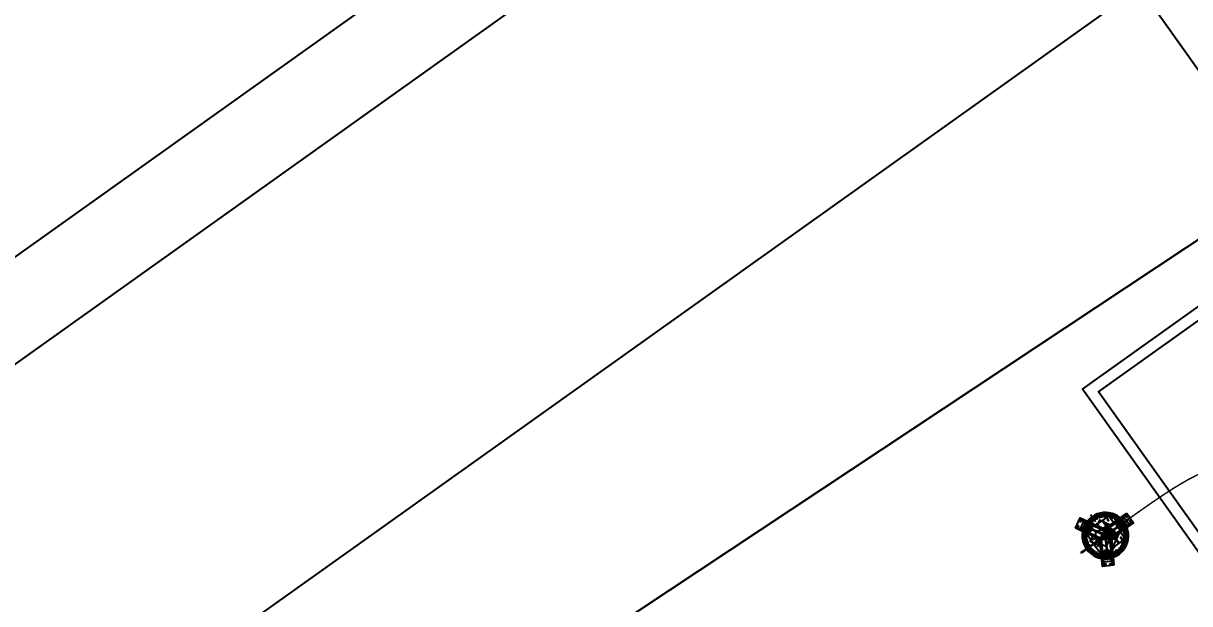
# Model space of a CAD drawing. Header units: feet. Extents: x 2321988 to 2329858, y 6722724 to 6730499.
# Drawn here: x 2326005.4 to 2326072.8, y 6726891.1 to 6726924.6 of the extents above; entities that cross this region are included whole.
import ezdxf

# ---------------------------------------------------------------- set-up
doc = ezdxf.new("R2010")
doc.units = ezdxf.units.FT
doc.header["$MEASUREMENT"] = 0
doc.header["$PDSIZE"] = 5
for name, color, linetype in [('BESS Dimensions', 3, 'Continuous'), ('C-BESS-EQUIPMENT', 255, 'Continuous'), ('C-FENCE-FUTURE', 7, 'FENCELINE1'), ('Midpoint Site Plan$0$C-ROAD', 8, 'Continuous'), ('Midpoint Site Plan$0$C-SWIR', 8, 'Continuous')]:
    doc.layers.add(name, color=color, linetype=linetype)
doc.styles.add('TG_DIMS', font='arial.ttf')
doc.linetypes.add('FENCELINE1', pattern='A,0.25,-0.1,[133,ltypeshp.shx,S=0.1,R=0,X=-0.1,Y=0],-0.1,1', length=1.45)
doc.dimstyles.new('TG-PROPOSED-ANNO', dxfattribs={"dimtxt": 0.1, "dimasz": 0.1, "dimexe": 0.05, "dimexo": 0.05, "dimgap": 0.02, "dimtad": 0, "dimtih": 1, "dimtoh": 1, "dimdsep": 46, "dimtxsty": 'TG_DIMS', "dimcen": 0, "dimclrd": 256, "dimclre": 256, "dimclrt": 256, "dimaunit": 1, "dimadec": 6, "dimazin": 2, "dimtfac": 1, "dimtofl": 0, "dimtmove": 1, "dimatfit": 3, "dimfxl": 1, "dimtolj": 1, "dimtzin": 0, "dimarcsym": 0})

# ---------------------------------------------------------------- blocks, each defined once
blk = doc.blocks.new('Midpoint Site Plan$0$NGR TOP')
for points in [[(-0.01, 16.97), (-0.01, 15.81)], [(6.3, 16.99), (5.23, 15.14)], [(11.55, 13.95), (6.3, 16.99)], [(-10.01, 8.31), (-10.01, 8.31)], [(-9.86, 9.85), (-9.86, 9.6)], [(-9.62, 9.85), (-9.86, 9.85)], [(-9.86, 9.07), (-9.86, 3.03)], [(-9.03, 9.35), (-9.49, 8.9), (-9.69, 8.67)], [(2.18, 9.85), (-9.03, 9.85)], [(-8.68, 9.68), (-8.68, 9.68)], [(-7.57, 10.57), (-7.65, 10.52), (-8.3, 10.01), (-8.32, 9.98)], [(-8.24, 8.18), (-8.24, 7.57)], [(-7.53, 7.57), (-7.53, 8.18)], [(-7.18, 10.84), (-7.18, 10.84)], [(-5.95, 11.55), (-6.27, 11.39), (-6.78, 11.1)], [(-5.54, 11.76), (-5.54, 11.76)], [(-4.21, 12.3), (-4.8, 12.09), (-5.1, 11.95)], [(-4.89, 5.59), (-4.89, 9.05)], [(-4.89, 9.05), (-4.4, 9.05)], [(-4.4, 5.58), (-4.4, 9.05)], [(-3.76, 12.43), (-3.76, 12.43)], [(-2.38, 12.78), (-2.44, 12.77), (-3.25, 12.59), (-3.3, 12.57)], [(-1.91, 12.85), (-1.91, 12.85)], [(3.86, 12.78), (-1.76, 3.03)], [(-0.49, 12.98), (-0.82, 12.97), (-1.44, 12.92)], [(-0.37, 8.18), (-0.37, 7.57)], [(-0.01, 15.33), (-0.01, 15.33)], [(-0.01, 14.86), (-0.01, 13.91)], [(-0.01, 13.44), (-0.01, 13.44)], [(-0.01, 13), (-0.01, 13)], [(-0.01, 12.97), (-0.01, 12.02)], [(-0.01, 11.55), (-0.01, 11.55)], [(-0.01, 11.08), (-0.01, 10.13)], [(-0.01, 9.66), (-0.01, 9.66)], [(-0.01, 9.18), (-0.01, 8.24)], [(0.34, 7.57), (0.34, 8.18)], [(1.41, 12.92), (0.81, 12.97), (0.46, 12.98)], [(0.49, 1.24), (8.1, 14.42)], [(0.82, 1.05), (8.42, 14.23)], [(1.88, 12.85), (1.88, 12.85)], [(3.27, 12.57), (3.22, 12.59), (2.43, 12.77), (2.35, 12.78)], [(9.13, 9.74), (3.6, 0.18)], [(3.61, 10.6), (4.72, 12.51)], [(3.61, 10.6), (5.32, 9.61)], [(3.73, 12.43), (3.73, 12.43)], [(5.03, 14.79), (4.08, 13.14)], [(5.07, 11.95), (4.77, 12.09), (4.18, 12.3)], [(4.89, 11.18), (4.71, 10.84)], [(4.91, 12.84), (5.62, 14.08)], [(6.02, 11.51), (5.03, 9.78)], [(5.18, 10.56), (5.38, 10.89)], [(6.26, 11.38), (5.26, 9.65)], [(5.51, 11.76), (5.51, 11.76)], [(5.62, 14.08), (6.88, 13.34)], [(5.64, 9.42), (7.36, 8.43)], [(6.7, 11.12), (5.71, 9.38)], [(5.97, 13.01), (5.77, 12.68)], [(5.87, 11.6), (6.05, 11.9)], [(6.31, 11.34), (5.87, 11.6)], [(6.76, 11.1), (6.25, 11.39), (5.93, 11.55)], [(5.94, 9.25), (6.94, 10.97)], [(6.25, 12.25), (7.18, 13.87)], [(6.25, 12.39), (6.43, 12.74)], [(6.74, 10.12), (6.54, 9.77)], [(7.09, 10.89), (6.65, 11.15)], [(7.02, 9.5), (7.21, 9.84)], [(7.28, 11.2), (7.09, 10.89)], [(7.16, 10.84), (7.16, 10.84)], [(7.36, 8.43), (8.47, 10.35)], [(7.37, 14.2), (7.55, 14.5)], [(8.43, 13.18), (7.49, 11.56)], [(7.55, 14.5), (8, 14.24)], [(8.31, 9.98), (8.27, 10.01), (7.63, 10.52), (7.55, 10.57)], [(7.8, 11.95), (7.6, 11.62)], [(8.08, 11.34), (8.28, 11.67)], [(8.1, 14.42), (8.42, 14.23)], [(8.11, 12.64), (9.37, 11.91)], [(8.23, 7.57), (8.23, 8.18)], [(8.32, 14.05), (8.78, 13.79)], [(8.78, 13.79), (8.62, 13.53)], [(8.66, 10.68), (9.37, 11.91)], [(8.66, 9.68), (8.66, 9.68)], [(9.66, 8.67), (9.46, 8.9), (9.01, 9.35)], [(10.29, 11.78), (9.33, 10.1)], [(9.84, 9.85), (9.6, 9.85)], [(9.84, 9.6), (9.84, 9.85)], [(9.84, 0.18), (9.84, 9.07)], [(9.98, 8.31), (9.98, 8.31)], [(11.55, 13.95), (10.49, 12.13)], [(-20.6, -0.19), (-20.6, 0.18)], [(-20.6, 0.18), (-1.35, 0.18)], [(-17.88, 3.03), (-17.88, 0.18)], [(-17.88, 3.03), (-15.74, 3.03)], [(-16.55, -0.19), (-16.55, 0.18)], [(-16.36, 0.18), (-16.36, 0.7)], [(-16.36, 0.7), (-16.02, 0.7)], [(-15.62, 0.7), (-13.75, 0.7)], [(-15.34, 3.03), (-13.43, 3.03)], [(-15.02, 0.7), (-15.02, 2.16)], [(-13.61, 2.16), (-15.02, 2.16)], [(-13.88, 1.33), (-14.27, 1.33)], [(-14.27, 0.78), (-13.88, 0.78)], [(-13.36, 0.7), (-13, 0.7)], [(-11, 2.16), (-13.22, 2.16)], [(-13.02, 3.03), (-7.61, 3.03)], [(-12.98, 0.94), (-12.98, 0.81), (-13.01, -0.01)], [(-13, 0.7), (-13, 0.18)], [(-11, 0.53), (-13, 0.53)], [(-13, 0.25), (-11, 0.25)], [(-12.93, 1.41), (-12.93, 1.41)], [(-12.7, 2.82), (-12.78, 2.43), (-12.88, 1.88)], [(-12.59, 3.29), (-12.59, 3.29)], [(-12.15, 4.64), (-12.38, 4.01), (-12.46, 3.74)], [(-11.75, 1.33), (-12.15, 1.33)], [(-12.15, 0.78), (-11.75, 0.78)], [(-11.98, 5.08), (-11.98, 5.08)], [(-11.35, 6.35), (-11.4, 6.26), (-11.78, 5.54), (-11.79, 5.51)], [(-11.11, 6.77), (-11.11, 6.77)], [(-11, 0.18), (-11, 2.16)], [(-10.3, 7.93), (-10.53, 7.64), (-10.85, 7.17)], [(-8.86, 3.03), (-8.86, 3.07)], [(-7.61, 3.07), (-8.86, 3.07)], [(-7.61, 3.18), (-7.61, 2.98)], [(-5.06, 3.18), (-7.61, 3.18)], [(-7.61, 2.98), (-5.06, 2.98)], [(-7.01, 4.85), (-7.13, 4.69)], [(-7.13, 4.69), (-5.06, 3.18)], [(-5.06, 2.97), (-7.13, 1.47)], [(-7.13, 1.47), (-7.01, 1.31)], [(-4.93, 3.34), (-7.01, 4.85)], [(-7.01, 1.31), (-4.93, 2.82)], [(-5.54, 5.85), (-5.72, 5.78)], [(-5.72, 5.78), (-4.93, 3.34)], [(-4.93, 2.81), (-5.72, 0.37)], [(-5.72, 0.18), (-5.72, 0.76)], [(-5.72, 0.37), (-5.54, 0.31)], [(-4.75, 3.41), (-5.54, 5.85)], [(-5.54, 0.31), (-4.75, 2.75)], [(-5.06, 2.98), (-5.06, 3.18)], [(-4.89, 6.22), (-4.4, 6.22)], [(-3.94, 5.85), (-4.73, 3.41)], [(-4.73, 2.75), (-3.94, 0.31)], [(-4.55, 3.34), (-3.76, 5.78)], [(-2.47, 4.85), (-4.55, 3.34)], [(-4.55, 2.82), (-2.47, 1.31)], [(-3.76, 0.37), (-4.55, 2.81)], [(-4.43, 3.18), (-2.35, 4.69)], [(-4.43, 3.18), (-4.43, 2.98)], [(-1.87, 3.18), (-4.43, 3.18)], [(-4.43, 2.98), (-1.87, 2.98)], [(-2.35, 1.47), (-4.43, 2.97)], [(-3.76, 5.78), (-3.94, 5.85)], [(-3.94, 0.31), (-3.76, 0.37)], [(-3.76, 0.76), (-3.76, 0.18)], [(-0.61, 5.04), (-3.15, 5.04)], [(-2.35, 4.69), (-2.47, 4.85)], [(-2.47, 1.31), (-2.35, 1.47)], [(-1.87, 2.98), (-1.87, 3.18)], [(-1.87, 3.03), (-1.76, 3.03)], [(-0.68, 1.14), (-1.76, 3.03)], [(-1.49, 0.26), (-0.98, 1.14)], [(-1.49, 0.26), (-1.45, 0.19)], [(-1.36, 0.19), (-1.45, 0.19)], [(-1.35, 0.17), (-1.35, -0.18)], [(-0.9, 1.14), (-0.98, 1.14)], [(-0.85, 1.06), (-0.9, 1.14)], [(-0.53, 1.23), (-0.82, 1.05)], [(-0.53, 1.41), (-0.57, 1.35)], [(-0.57, 1.35), (-0.52, 1.25)], [(-0.53, 1.41), (0.5, 1.41)], [(-0.15, 0.23), (-0.27, 0.45)], [(-0.15, 0.23), (-0.15, -0.25)], [(0.26, -0.01), (-0.15, 0.23)], [(-0.01, 7.76), (-0.01, 7.76)], [(-0.01, 7.29), (-0.01, 6.35)], [(-0.01, 5.87), (-0.01, 5.87)], [(-0.01, 5.4), (-0.01, 4.45)], [(-0.01, 3.98), (-0.01, 3.98)], [(-0.01, 3.52), (-0.01, 2.56)], [(-0.01, 2.1), (-0.01, 2.1)], [(-0.01, 1.61), (-0.01, 0.68)], [(-0.01, 0.21), (-0.01, 0.21)], [(0.49, 1.25), (0.54, 1.35)], [(0.54, 1.35), (0.5, 1.41)], [(0.8, 1.05), (0.5, 1.23)], [(0.88, 1.14), (0.82, 1.06)], [(0.96, 1.14), (0.88, 1.14)], [(0.96, 1.14), (1.47, 0.26)], [(1.32, 0.18), (20.58, 0.18)], [(1.32, -0.18), (1.32, 0.17)], [(1.33, 0.19), (1.44, 0.19)], [(1.44, 0.19), (1.47, 0.26)], [(4.83, 0.18), (4.83, 2.32)], [(4.98, 2.56), (8.83, 2.56)], [(5.27, 3.07), (8.83, 3.07)], [(6.02, 3.07), (6.02, 2.56)], [(7.52, 0.29), (7.52, 0.18)], [(8.23, 0.18), (8.23, 0.29)], [(8.83, 3.07), (8.83, 2.56)], [(10.83, 7.17), (10.51, 7.64), (10.28, 7.93)], [(11.08, 6.77), (11.08, 6.77)], [(11.76, 5.51), (11.75, 5.54), (11.38, 6.26), (11.32, 6.35)], [(11.95, 5.08), (11.95, 5.08)], [(12.43, 3.74), (12.35, 4.01), (12.13, 4.64)], [(12.57, 3.29), (12.57, 3.29)], [(12.85, 1.88), (12.76, 2.43), (12.68, 2.82)], [(12.9, 1.41), (12.9, 1.41)], [(13, -0.01), (12.97, 0.81), (12.96, 0.94)], [(20.58, 0.18), (20.58, -0.19)], [(-20.6, -0.01), (-19.4, -0.01)], [(-20.6, -0.19), (-1.35, -0.19)], [(-18.93, -0.01), (-18.93, -0.01)], [(-18.45, -0.01), (-17.51, -0.01)], [(-17.88, -0.19), (-17.88, -3.03)], [(-17.88, -3.03), (-15.74, -3.03)], [(-17.04, -0.01), (-17.04, -0.01)], [(-16.56, -0.01), (-15.62, -0.01)], [(-16.36, -0.72), (-16.36, -0.19)], [(-16.02, -0.72), (-16.36, -0.72)], [(-13.75, -0.72), (-15.62, -0.72)], [(-15.34, -3.03), (-13.43, -3.03)], [(-15.14, -0.01), (-15.14, -0.01)], [(-15.02, -2.18), (-15.02, -0.72)], [(-13.61, -2.18), (-15.02, -2.18)], [(-14.67, -0.01), (-13.72, -0.01)], [(-13.88, -0.8), (-14.27, -0.8)], [(-14.27, -1.35), (-13.88, -1.35)], [(-13, -0.72), (-13.36, -0.72)], [(-13.25, -0.01), (-13.25, -0.01)], [(-11, -2.18), (-13.22, -2.18)], [(-13.02, -3.03), (-1.76, -3.03)], [(-13, -0.19), (-13, -0.72)], [(-13, -0.26), (-11, -0.26)], [(-13, -0.48), (-13, -0.48)], [(-13, -0.54), (-11, -0.54)], [(-12.98, -0.96), (-12.92, -1.64), (-12.88, -1.89)], [(-12.8, -2.36), (-12.8, -2.36)], [(-12.78, -0.01), (-11.83, -0.01)], [(-12.7, -2.83), (-12.61, -3.23), (-12.46, -3.74)], [(-12.31, -4.2), (-12.31, -4.2)], [(-11.75, -0.8), (-12.15, -0.8)], [(-12.15, -1.35), (-11.75, -1.35)], [(-12.15, -4.65), (-12.1, -4.79), (-11.79, -5.52)], [(-11.58, -5.95), (-11.58, -5.95)], [(-11.36, -0.01), (-11.36, -0.01)], [(-11.35, -6.37), (-10.99, -6.97), (-10.85, -7.17)], [(-11, -2.18), (-11, -0.19)], [(-10.89, -0.01), (-9.94, -0.01)], [(-10.59, -7.57), (-10.59, -7.57)], [(-10.3, -7.95), (-10.04, -8.3), (-9.69, -8.68)], [(-9.86, -3.03), (-9.86, -9.07)], [(-9.47, -0.01), (-9.47, -0.01)], [(-8.99, -0.01), (-8.06, -0.01)], [(-8.86, -3.07), (-8.86, -3.03)], [(-8.86, -3.07), (-4.85, -3.07)], [(-8.24, -7.59), (-8.24, -8.18)], [(-7.57, -0.01), (-7.57, -0.01)], [(-7.53, -8.18), (-7.53, -7.59)], [(-7.1, -0.01), (-6.15, -0.01)], [(-6.05, -3.07), (-6.05, -3.03)], [(-5.98, -0.19), (-5.98, -2.19)], [(-5.98, -2.19), (-5.66, -2.19)], [(-5.72, -2.04), (-5.72, -0.19)], [(-5.68, -0.01), (-5.68, -0.01)], [(-3.96, -2.24), (-5.52, -2.24)], [(-5.22, -0.01), (-4.27, -0.01)], [(-4.89, -9.05), (-4.89, -5.04)], [(-4.89, -5.04), (-0.61, -5.04)], [(-4.4, -6.23), (-4.89, -6.23)], [(-4.85, -3.03), (-4.85, -5.04)], [(-4.4, -9.05), (-4.4, -5.04)], [(-3.82, -2.19), (-3.5, -2.19)], [(-3.8, -0.01), (-3.8, -0.01)], [(-3.76, -0.19), (-3.76, -2.04)], [(-3.5, -0.19), (-3.5, -2.19)], [(-3.33, -0.01), (-2.38, -0.01)], [(-1.91, -0.01), (-1.91, -0.01)], [(-0.68, -1.16), (-1.76, -3.03)], [(3.86, -12.8), (-1.76, -3.03)], [(-1.45, -0.19), (-1.49, -0.26)], [(-0.98, -1.16), (-1.49, -0.26)], [(-1.36, -0.19), (-1.45, -0.19)], [(-1.43, -0.01), (-0.49, -0.01)], [(-0.98, -1.16), (-0.9, -1.16)], [(-0.9, -1.16), (-0.85, -1.08)], [(-0.82, -1.06), (-0.53, -1.24)], [(-0.52, -1.27), (-0.57, -1.36)], [(-0.57, -1.36), (-0.53, -1.43)], [(0.5, -1.43), (-0.53, -1.43)], [(-0.37, -7.59), (-0.37, -8.18)], [(-0.15, -0.25), (-0.27, -0.46)], [(-0.15, -0.25), (0.26, -0.01)], [(-0.01, -0.01), (-0.01, -0.01)], [(-0.01, -0.27), (-0.01, -1.21)], [(-0.01, -1.69), (-0.01, -1.69)], [(-0.01, -2.16), (-0.01, -3.11)], [(-0.01, -3.58), (-0.01, -3.58)], [(-0.01, -4.05), (-0.01, -5)], [(-0.01, -5.47), (-0.01, -5.47)], [(-0.01, -5.94), (-0.01, -6.89)], [(-0.01, -7.36), (-0.01, -7.36)], [(-0.01, -7.84), (-0.01, -8.78)], [(0.52, -0.01), (0.26, -0.01)], [(0.34, -8.18), (0.34, -7.59)], [(0.46, -0.01), (1.4, -0.01)], [(0.49, -1.25), (8.1, -14.42)], [(0.54, -1.36), (0.49, -1.27)], [(0.5, -1.24), (0.8, -1.06)], [(0.5, -1.43), (0.54, -1.36)], [(0.82, -1.06), (8.42, -14.23)], [(0.82, -1.08), (0.88, -1.16)], [(0.88, -1.16), (0.96, -1.16)], [(1.47, -0.26), (0.96, -1.16)], [(1.32, -0.19), (20.58, -0.19)], [(1.44, -0.19), (1.33, -0.19)], [(1.47, -0.26), (1.44, -0.19)], [(1.88, -0.01), (1.88, -0.01)], [(2.35, -0.01), (3.3, -0.01)], [(9.13, -9.76), (3.6, -0.19)], [(3.77, -0.01), (3.77, -0.01)], [(4.24, -0.01), (5.19, -0.01)], [(4.83, -2.34), (4.83, -0.19)], [(4.98, -2.58), (8.83, -2.58)], [(5.27, -3.07), (8.83, -3.07)], [(5.66, -0.01), (5.66, -0.01)], [(6.02, -2.58), (6.02, -3.07)], [(6.14, -0.01), (7.08, -0.01)], [(7.52, -0.19), (7.52, -0.3)], [(7.55, -0.01), (7.55, -0.01)], [(8.03, -0.01), (8.97, -0.01)], [(8.23, -0.3), (8.23, -0.19)], [(8.23, -8.18), (8.23, -7.59)], [(8.83, -2.58), (8.83, -3.07)], [(9.45, -0.01), (9.45, -0.01)], [(9.66, -8.68), (10.01, -8.3), (10.28, -7.95)], [(9.84, -9.07), (9.84, -0.19)], [(9.92, -0.01), (10.87, -0.01)], [(10.56, -7.57), (10.56, -7.57)], [(10.83, -7.17), (10.96, -6.97), (11.32, -6.37)], [(11.34, -0.01), (11.34, -0.01)], [(11.55, -5.95), (11.55, -5.95)], [(11.76, -5.52), (12.07, -4.79), (12.13, -4.65)], [(11.8, -0.01), (12.76, -0.01)], [(12.29, -4.2), (12.29, -4.2)], [(12.43, -3.74), (12.58, -3.23), (12.68, -2.83)], [(12.77, -2.36), (12.77, -2.36)], [(12.85, -1.89), (12.89, -1.64), (12.96, -0.96)], [(12.97, -0.48), (12.97, -0.48)], [(13.22, -0.01), (13.22, -0.01)], [(13.71, -0.01), (14.64, -0.01)], [(15.11, -0.01), (15.11, -0.01)], [(15.59, -0.01), (16.53, -0.01)], [(17.01, -0.01), (17.01, -0.01)], [(17.48, -0.01), (18.43, -0.01)], [(18.9, -0.01), (18.9, -0.01)], [(19.37, -0.01), (20.58, -0.01)], [(-9.86, -9.61), (-9.86, -9.85)], [(-9.86, -9.85), (-9.62, -9.85)], [(-9.37, -9.03), (-9.37, -9.03)], [(-9.03, -9.37), (-8.91, -9.49), (-8.32, -10)], [(-9.03, -9.85), (2.18, -9.85)], [(-7.96, -10.29), (-7.96, -10.29)], [(-7.57, -10.57), (-6.98, -10.99), (-6.78, -11.1)], [(-6.38, -11.34), (-6.38, -11.34)], [(-5.95, -11.56), (-5.55, -11.76), (-5.1, -11.97)], [(-4.4, -9.05), (-4.89, -9.05)], [(-4.65, -12.14), (-4.65, -12.14)], [(-4.21, -12.31), (-4.02, -12.37), (-3.3, -12.58)], [(-2.83, -12.69), (-2.83, -12.69)], [(-2.38, -12.8), (-1.64, -12.9), (-1.44, -12.93)], [(-0.96, -12.97), (-0.96, -12.97)], [(-0.49, -13), (-0.01, -13.01), (0.46, -13)], [(-0.01, -9.26), (-0.01, -9.26)], [(-0.01, -9.73), (-0.01, -10.67)], [(-0.01, -11.15), (-0.01, -11.15)], [(-0.01, -11.62), (-0.01, -12.57)], [(-0.01, -13.04), (-0.01, -13.04)], [(-0.01, -13.51), (-0.01, -14.46)], [(-0.01, -14.93), (-0.01, -14.93)], [(-0.01, -15.41), (-0.01, -16.56)], [(0.93, -12.97), (0.93, -12.97)], [(1.41, -12.93), (1.61, -12.9), (2.35, -12.8)], [(2.82, -12.69), (2.82, -12.69)], [(3.27, -12.58), (4.01, -12.37), (4.18, -12.31)], [(3.61, -10.61), (5.32, -9.62)], [(3.61, -10.61), (4.72, -12.53)], [(5.03, -14.8), (4.08, -13.16)], [(4.63, -12.14), (4.63, -12.14)], [(4.71, -10.84), (4.89, -11.19)], [(4.91, -12.85), (5.62, -14.09)], [(5.03, -9.8), (6.02, -11.52)], [(5.07, -11.97), (5.52, -11.76), (5.93, -11.56)], [(5.38, -10.91), (5.18, -10.57)], [(6.3, -17), (5.23, -15.14)], [(6.26, -11.39), (5.26, -9.65)], [(5.62, -14.09), (6.88, -13.36)], [(5.64, -9.43), (7.36, -8.44)], [(6.7, -11.12), (5.71, -9.39)], [(5.77, -12.69), (5.97, -13.02)], [(5.87, -11.6), (6.31, -11.35)], [(6.05, -11.91), (5.87, -11.6)], [(6.94, -10.99), (5.94, -9.26)], [(7.18, -13.88), (6.25, -12.26)], [(6.43, -12.74), (6.25, -12.41)], [(6.3, -17), (11.55, -13.96)], [(6.35, -11.34), (6.35, -11.34)], [(6.54, -9.78), (6.74, -10.13)], [(6.65, -11.16), (7.09, -10.89)], [(6.76, -11.1), (6.96, -10.99), (7.55, -10.57)], [(7.21, -9.85), (7.02, -9.5)], [(7.09, -10.89), (7.28, -11.2)], [(7.36, -8.44), (8.47, -10.36)], [(7.55, -14.51), (7.37, -14.22)], [(7.49, -11.58), (8.43, -13.2)], [(8, -14.26), (7.55, -14.51)], [(7.6, -11.62), (7.8, -11.97)], [(7.93, -10.29), (7.93, -10.29)], [(8.28, -11.68), (8.08, -11.35)], [(8.42, -14.23), (8.1, -14.42)], [(8.11, -12.65), (9.37, -11.93)], [(8.31, -10), (8.89, -9.49), (9.01, -9.37)], [(8.78, -13.8), (8.32, -14.07)], [(8.62, -13.53), (8.78, -13.8)], [(8.66, -10.69), (9.37, -11.93)], [(10.29, -11.79), (9.33, -10.12)], [(9.34, -9.03), (9.34, -9.03)], [(9.6, -9.85), (9.84, -9.85)], [(9.84, -9.85), (9.84, -9.61)], [(11.55, -13.96), (10.49, -12.14)], [(-0.01, -16.59), (-0.01, -17.55)]]:
    blk.add_lwpolyline(points)
blk.add_lwpolyline([(3.81, 6.61), (-7.64, -0.01), (3.81, -6.61), (7.61, -0.01)], close=True)
for centre, radius in [((5.05, 10.87), 0.275), ((7.94, 11.65), 0.275), ((-14.06, 1.06), 0.275), ((-4.74, 3.08), 0.315), ((0, 0), 0.529), ((-11.95, -1.06), 0.275), ((-4.74, -1.25), 0.275), ((6.11, -12.71), 0.275), ((6.88, -9.82), 0.275)]:
    blk.add_circle(centre, radius)
for centre, radius, start, end in [((0, 0), 16.05, 60.67749, 179.32434), ((0, 0), 15.66, 60.69397, 179.30786), ((0, 0), 13.79, 60.78736, 179.21448), ((0, 0), 13.4, 60.80932, 179.18701), ((-7.89, 8.18), 0.355, 0.00549, 180), ((0, 8.18), 0.355, 0.00549, 180), ((6.49, 11.26), 2.95, 149.47449, 236.34888), ((6.49, 11.26), 2.75, 148.51317, 188.15187), ((6.49, 11.26), 2.75, 196.83105, 236.0907), ((6.49, 11.26), 2.95, 88.53881, 141.10291), ((6.49, 11.26), 2.75, 111.84631, 139.76258), ((4.94, 10.7), 0.275, 150.00186, 330.00182), ((5.14, 11.05), 0.275, 330.00186, 150.00182), ((6.49, 11.26), 1.51, 139.10889, 230.17455), ((6.49, 11.26), 2.95, 243.64928, 330.52918), ((6.49, 11.26), 2.75, 243.90748, 283.1671), ((6.49, 11.26), 1.51, 91.66444, 121.12426), ((6.01, 12.55), 0.275, 150.00178, 180.36261), ((6.11, 12.71), 0.275, 334.15467, 325.84899), ((6.49, 11.26), 2.75, 79.14552, 103.1671), ((6.2, 12.88), 0.275, 330.00186, 150.00182), ((6.01, 12.55), 0.275, 302.4481, 330.00183), ((6.79, 9.64), 0.275, 150.00186, 330.00182), ((6.49, 11.26), 1.51, 271.66444, 340.88927), ((6.88, 9.82), 0.275, 154.15467, 145.84899), ((6.98, 9.98), 0.275, 330.00186, 150.00182), ((0, 0), 13.4, 0.81848, 59.19983), ((0, 0), 13.79, 0.79101, 59.2218), ((6.49, 11.26), 2.75, 291.8463, 331.485), ((7.85, 11.48), 0.275, 150.00184, 173.69382), ((6.49, 11.26), 1.51, 357.44019, 31.79991), ((8.05, 11.82), 0.275, 330.00186, 150.00182), ((7.85, 11.48), 0.275, 292.70874, 330.00182), ((0, 0), 15.66, 0.69764, 59.31518), ((0, 0), 16.05, 0.68664, 59.33716), ((7.87, 8.18), 0.355, 0.00613, 2.47693), ((6.49, 11.26), 2.75, 16.83653, 42.75331), ((6.49, 11.26), 2.95, 338.92822, 29.92676), ((6.49, 11.26), 2.75, 340.70802, 8.15185), ((-13, 0), 2.75, 136.82923, 160.27405), ((-13, 0), 2.95, 98.59131, 149.91394), ((-13, 0), 2.75, 100.12391, 128.1555), ((-14.26, 1.06), 0.275, 89.99999, 270.00001), ((-13, 0), 1.51, 117.49329, 151.80359), ((-13.87, 1.06), 0.275, 52.40479, 89.99998), ((-13.87, 1.06), 0.275, 270.00001, 299.55319), ((-13, 0), 1.51, 31.66809, 100.89294), ((-13, 0), 2.75, 51.84997, 91.48315), ((-13, 0), 2.95, 3.65295, 90.52735), ((-12.15, 1.06), 0.275, 89.99999, 270.00001), ((-11.95, 1.06), 0.275, 274.15284, 265.84716), ((-11.74, 1.06), 0.275, 269.99999, 90.00001), ((-13, 0), 2.75, 3.91113, 43.17627), ((-7.89, 7.58), 0.355, 179.99999, 0.00001), ((-8.08, 0), 0.194, 269.99999, 90.00001), ((-7.19, 0), 0.194, 89.99999, 270.00001), ((-4.74, 3.08), 2.52, 146.24449, 177.75881), ((-4.74, 3.08), 2.52, 182.24119, 213.75551), ((-4.74, 3.08), 2.52, 110.2423, 141.7566), ((-4.74, 3.08), 2.52, 218.2434, 249.7577), ((-4.74, 3.08), 1.14, 148.94717, 175.05613), ((-4.74, 3.08), 1.14, 184.94387, 211.05283), ((-4.74, 3.08), 1.14, 112.94496, 139.05394), ((-4.74, 3.08), 1.14, 220.94606, 247.05504), ((-4.74, 3.08), 2.52, 74.25111, 105.7544), ((-4.74, 3.08), 2.52, 254.2456, 285.7544), ((-4.74, 3.08), 1.14, 76.94825, 103.05724), ((-4.74, 3.08), 1.14, 256.94276, 283.05724), ((-4.74, 3.08), 1.14, 40.95156, 67.0605), ((-4.74, 3.08), 1.14, 292.94496, 319.05394), ((-4.74, 3.08), 2.52, 38.24889, 69.7632), ((-4.74, 3.08), 2.52, 290.2423, 321.7566), ((-4.74, 3.08), 1.14, 4.94936, 31.05835), ((-4.74, 3.08), 1.14, 328.94717, 355.05613), ((-4.74, 3.08), 2.52, 2.24671, 33.76098), ((-4.74, 3.08), 2.52, 326.24449, 357.75881), ((-1.35, 0.17), 0.0201, 0.00553, 89.99981), ((-0.83, 1.08), 0.0201, 209.99834, 299.99818), ((-0.54, 1.26), 0.0201, 299.99834, 29.99818), ((0, 7.58), 0.355, 179.99999, 0.00001), ((0.52, 1.26), 0.0201, 150.00182, 240.00166), ((0.82, 1.08), 0.0201, 240.00182, 330.00166), ((1.34, 0.17), 0.0201, 89.99986, 180.00014), ((3.59, 6.23), 0.194, 330.00184, 150.00181), ((4.03, 6.99), 0.194, 150.00184, 330.00181), ((7.18, 0), 0.194, 269.99999, 90.00001), ((7.87, 0.29), 0.355, 0.00549, 180), ((7.87, 7.58), 0.355, 240.36988, 359.99999), ((8.08, 0), 0.194, 89.99999, 270.00001), ((0, 0), 16.05, 180.67566, 299.328), ((0, 0), 15.66, 180.69214, 299.31153), ((-13, 0), 2.75, 199.72595, 223.17077), ((-13, 0), 2.95, 210.08606, 261.40869), ((-13, 0), 2.75, 231.8445, 259.87609), ((-14.26, -1.06), 0.275, 89.99999, 270.00001), ((-14.06, -1.06), 0.275, 94.15284, 85.84716), ((-13, 0), 1.51, 211.66261, 242.50671), ((-13.87, -1.06), 0.275, 60.45228, 90.00002), ((-13.87, -1.06), 0.275, 270, 307.60073), ((0, 0), 13.79, 180.78552, 299.21813), ((0, 0), 13.4, 180.81299, 299.19616), ((-13, 0), 1.51, 259.10706, 328.3374), ((-13, 0), 2.75, 268.51684, 308.15552), ((-13, 0), 2.95, 269.47265, 356.35254), ((-12.15, -1.06), 0.275, 89.99999, 270.00001), ((-11.74, -1.06), 0.275, 269.99999, 90.00001), ((-13, 0), 2.75, 316.82922, 356.09437), ((-7.89, -7.58), 0.355, 0.00549, 180), ((-5.52, -2.04), 0.194, 179.99999, 270.00001), ((-3.95, -2.04), 0.194, 269.99999, 0.00001), ((-1.35, -0.17), 0.0201, 269.99986, 0.00014), ((-0.83, -1.08), 0.0201, 60.007, 150.00195), ((-0.54, -1.25), 0.0201, 330.00182, 60.00166), ((0, -7.58), 0.355, 0.00549, 180), ((0.52, -1.25), 0.0201, 119.99834, 209.99818), ((0.82, -1.08), 0.0201, 30.00349, 119.99831), ((1.34, -0.17), 0.0201, 179.99986, 270.00014), ((3.59, -6.23), 0.194, 209.99819, 29.99816), ((4.03, -6.99), 0.194, 30.00362, 209.9982), ((0, 0), 13.4, 300.80567, 359.18701), ((0, 0), 13.79, 300.78369, 359.21448), ((7.87, -0.29), 0.355, 179.99999, 0.00001), ((7.87, -7.58), 0.355, 0.00547, 119.63012), ((0, 0), 15.66, 300.69032, 359.30786), ((0, 0), 16.05, 300.66834, 359.31885), ((-7.89, -8.17), 0.355, 179.99999, 0.00001), ((0, -8.17), 0.355, 179.99999, 0.00001), ((6.49, -11.26), 2.95, 123.65112, 210.52551), ((6.49, -11.26), 2.75, 171.84813, 211.48683), ((6.49, -11.26), 2.75, 123.9093, 163.16895), ((6.49, -11.26), 2.95, 218.8971, 271.46667), ((6.49, -11.26), 2.75, 220.23742, 248.15369), ((4.94, -10.7), 0.275, 30.00363, 209.99816), ((5.05, -10.87), 0.275, 34.1565, 25.84531), ((5.14, -11.03), 0.275, 209.99818, 29.99814), ((6.49, -11.26), 1.51, 151.66077, 220.89111), ((6.49, -11.26), 2.95, 29.47632, 116.35071), ((6.49, -11.26), 2.75, 76.83838, 116.09252), ((6.49, -11.26), 1.51, 238.87574, 271.80176), ((6.01, -12.53), 0.275, 179.63739, 209.99822), ((6.49, -11.26), 2.75, 256.83288, 280.85999), ((6.2, -12.88), 0.275, 209.99818, 29.99814), ((6.49, -11.26), 1.51, 19.1162, 110.17638), ((6.01, -12.53), 0.275, 30.00354, 57.55748), ((6.79, -9.64), 0.275, 30.00363, 209.99816), ((6.98, -9.98), 0.275, 209.99818, 29.99814), ((6.49, -11.26), 2.75, 28.52051, 68.15917), ((7.85, -11.48), 0.275, 186.30618, 209.99816), ((7.94, -11.65), 0.275, 214.15101, 205.84533), ((8.05, -11.82), 0.275, 209.99818, 29.99814), ((6.49, -11.26), 1.51, 331.66076, 2.55982), ((7.85, -11.48), 0.275, 30.0036, 67.29675), ((7.87, -8.17), 0.355, 357.52783, 0.00014), ((6.49, -11.26), 2.75, 317.2522, 343.16894), ((6.49, -11.26), 2.95, 330.07324, 21.07178), ((6.49, -11.26), 2.75, 351.84815, 19.29198)]:
    blk.add_arc(centre, radius, start, end)
blk = doc.blocks.new('*D109')
at = {"layer": 'BESS Dimensions', "lineweight": -2, "transparency": 16777216}
for p, q in [((2326125.169, 6727002.866), (2326110.284, 6727023.758)), ((2326105.041, 6727013.884), (2326040.778, 6726968.097)), ((2325956.673, 6726908.175), (2326020.937, 6726953.961)), ((2325960.513, 6726885.552), (2325945.628, 6726906.444))]:
    blk.add_line(p, q, dxfattribs=at)
at = {"layer": 'BESS Dimensions', "transparency": 16777216}
for points in [[(2326104.074, 6727015.241), (2326106.008, 6727012.526), (2326113.185, 6727019.686)], [(2325955.706, 6726909.532), (2325957.64, 6726906.817), (2325948.529, 6726902.372)]]:
    blk.add_solid(points, dxfattribs=at)
at = {"layer": 'Defpoints', "color": 0, "transparency": 16777216}
for p in [(2326128.071, 6726998.794), (2325948.529, 6726902.372), (2325963.414, 6726881.48)]:
    blk.add_point(p, dxfattribs=at)
at = {"layer": 'BESS Dimensions', "transparency": 16777216, "insert": (2326030.857, 6726961.029), "char_height": 10, "attachment_point": 5, "style": 'TG_DIMS'}
blk.add_mtext("\\A1;202.17'", dxfattribs=at)

msp = doc.modelspace()

# ---------------------------------------------------------------- linework, layer by layer
at = {"layer": 'C-BESS-EQUIPMENT'}
for p, q in [((2326069.234, 6726896.251), (2326067.976, 6726895.354)), ((2326069.265, 6726896.208), (2326068.006, 6726895.312)), ((2326066.259, 6726895.458), (2326067.665, 6726894.817)), ((2326066.28, 6726895.506), (2326067.686, 6726894.864)), ((2326066.479, 6726895.942), (2326067.885, 6726895.3)), ((2326066.501, 6726895.989), (2326067.907, 6726895.347)), ((2326069.543, 6726895.818), (2326068.284, 6726894.921)), ((2326069.573, 6726895.776), (2326068.314, 6726894.879)), ((2326067.852, 6726893.222), (2326067.705, 6726894.76)), ((2326067.904, 6726893.227), (2326067.757, 6726894.765)), ((2326068.381, 6726893.273), (2326068.234, 6726894.811)), ((2326068.433, 6726893.278), (2326068.286, 6726894.816))]:
    msp.add_line(p, q, dxfattribs=at)
for points in [[(2326052.542, 6726951.121), (2326159.891, 6726800.452)], [(2326068.252, 6726895.602), (2326067.646, 6726895.879), (2326067.507, 6726895.576)], [(2326067.23, 6726894.969), (2326067.092, 6726894.666), (2326067.699, 6726894.389)], [(2326068.379, 6726894.275), (2326068.784, 6726895.163)]]:
    msp.add_lwpolyline(points, dxfattribs=at)
for points in [[(2326092.371, 6726867.358), (2326066.646, 6726903.464), (2326092.979, 6726922.226), (2326118.704, 6726886.12)], [(2326092.527, 6726868.288), (2326067.576, 6726903.308), (2326092.823, 6726921.296), (2326117.775, 6726886.276)], [(2326069.21, 6726896.285), (2326069.597, 6726895.742), (2326068.338, 6726894.845), (2326067.952, 6726895.388)], [(2326066.241, 6726895.421), (2326066.518, 6726896.027), (2326067.924, 6726895.385), (2326067.647, 6726894.779)], [(2326068.474, 6726893.282), (2326067.811, 6726893.218), (2326067.663, 6726894.756), (2326068.327, 6726894.82)]]:
    msp.add_lwpolyline(points, close=True, dxfattribs=at)
at = {"layer": 'C-BESS-EQUIPMENT', "const_width": 0.0833}
msp.add_lwpolyline([(2326069.402, 6726896.015), (2326070.342, 6726896.679), (2326071.201, 6726897.267), (2326071.991, 6726897.778), (2326072.724, 6726898.211), (2326073.412, 6726898.565)], dxfattribs=at)
at = {"layer": 'C-BESS-EQUIPMENT'}
for points in [[(2326067.986, 6726894.789), (2326067.971, 6726894.829, -0.203231), (2326067.852, 6726894.883), (2326067.67, 6726894.815, -0.021899), (2326067.665, 6726894.813)], [(2326067.738, 6726894.974), (2326067.809, 6726895, -0.203231), (2326067.863, 6726895.119), (2326067.836, 6726895.189)], [(2326067.91, 6726895.349, -0.021899), (2326067.912, 6726895.344), (2326067.98, 6726895.162, -0.203231), (2326068.098, 6726895.108), (2326068.14, 6726895.124)], [(2326068.215, 6726895.018), (2326068.142, 6726894.991, -0.203231), (2326068.088, 6726894.873), (2326068.115, 6726894.801)]]:
    msp.add_lwpolyline(points, format="xyb", dxfattribs=at)
for centre, radius in [((2326067.973, 6726894.996), 1.25), ((2326069.233, 6726896.073), 0.026), ((2326066.413, 6726895.547), 0.026), ((2326066.536, 6726895.815), 0.026), ((2326066.681, 6726895.424), 0.026), ((2326066.804, 6726895.692), 0.026), ((2326068.994, 6726895.902), 0.026), ((2326069.165, 6726895.662), 0.026), ((2326069.404, 6726895.833), 0.026), ((2326067.958, 6726893.633), 0.026), ((2326067.986, 6726893.339), 0.026), ((2326068.251, 6726893.661), 0.026), ((2326068.279, 6726893.367), 0.026)]:
    msp.add_circle(centre, radius, dxfattribs=at)
at = {"layer": 'C-FENCE-FUTURE', "ltscale": 0.3, "flags": 128}
msp.add_lwpolyline([(2325963.414, 6726881.48), (2326128.071, 6726998.794)], dxfattribs=at)
at = {"layer": 'Midpoint Site Plan$0$C-ROAD'}
for p, q in [((2325966.337, 6726877.377), (2326121.079, 6726987.627)), ((2325977.94, 6726861.091), (2326132.682, 6726971.341))]:
    msp.add_line(p, q, dxfattribs=at)
at = {"layer": 'Midpoint Site Plan$0$C-SWIR'}
msp.add_line((2326146.497, 6726960.565), (2326007.201, 6726868.274), dxfattribs=at)

# ---------------------------------------------------------------- block references
at = {"layer": 'C-BESS-EQUIPMENT', "xscale": 0.08333333333333331, "yscale": 0.08333333333333331, "zscale": 0.08333333333333331, "rotation": 215.4689808292026}
msp.add_blockref('Midpoint Site Plan$0$NGR TOP', (2326067.973, 6726894.996), dxfattribs=at)

# ---------------------------------------------------------------- dimensions: what is measured, and where the dimension line sits
at = {"layer": 'BESS Dimensions'}
dim = msp.add_aligned_dim(p1=(2326128.071, 6726998.794), p2=(2325963.414, 6726881.48), distance=-25.652, dimstyle='TG-PROPOSED-ANNO', override={"dimscale": 50, "dimpost": "'"}, dxfattribs=at)
dim.commit()
dim.dimension.update_dxf_attribs({"geometry": '*D109', "text_midpoint": (2326030.857, 6726961.029)})

doc.saveas('drawing.dxf')
